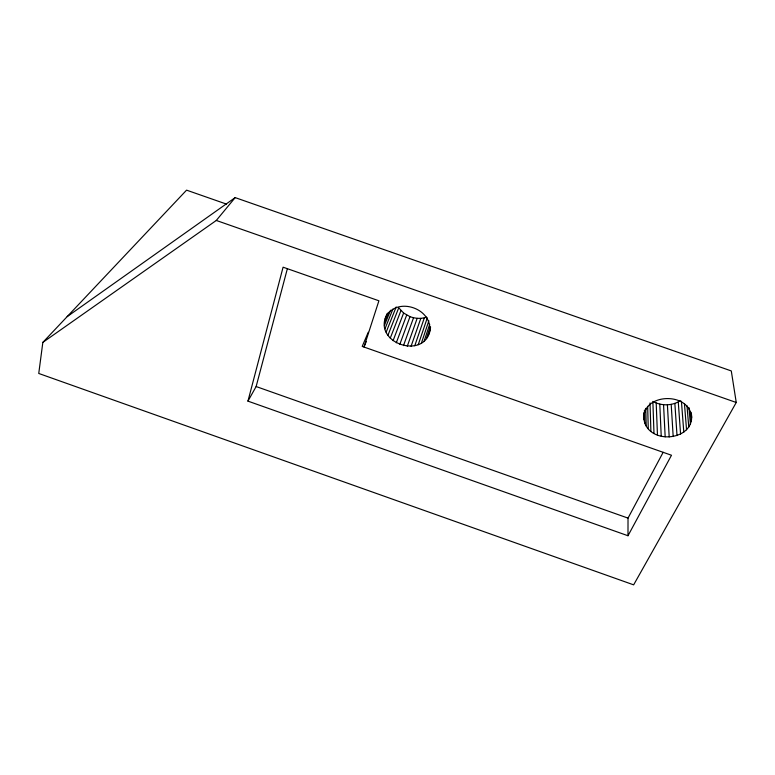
<?xml version="1.0" encoding="UTF-8"?>
<svg xmlns="http://www.w3.org/2000/svg" width="775" height="775" viewBox="0 0 775 775"><rect width="100%" height="100%" fill="white"/><g stroke="black" fill="none" stroke-linecap="round" stroke-linejoin="round"><path stroke-width="1.16" d="M366.284 341.581L363.979 347.026L378.907 300.787L283.088 267.191L247.952 401.13L627.992 535.748L628.021 518.107L663.158 452.309M430.542 326.876C428.12 362.041 370.092 343.519 387.413 313.4M691.639 417.638C689.857 389.641 637.06 393.409 644.722 422.918C653.034 445.741 696.434 439.202 691.222 412.939M226.552 204.125L186.572 190.146L42.838 342.395L38.75 373.463L633.65 584.854L736.25 402.487L731.29 370.934L235.183 197.615L67.173 316.626M247.952 401.13L256.137 386.541L287.399 268.557M428.178 335.633L430.348 328.988M426.444 338.501L430.096 327.389M424.167 341.01L429.699 324.308M421.406 343.093L428.856 320.782M418.238 344.691L427.306 317.886M414.761 345.766L424.351 317.827L426.579 317.12M411.07 346.289L420.815 318.36L424.351 317.827M407.272 346.241L417.183 318.331L420.815 318.36M403.465 345.631L413.54 317.769L417.183 318.331M399.764 344.478L410.004 316.665L403.62 313.022L398.747 307.791L387.955 335.255M396.277 342.812L406.672 315.076M393.08 340.68L403.62 313.022M390.28 338.132L400.956 310.572M386.173 332.117L396.18 306.948M384.972 328.803L392.857 309.186M384.41 325.413L390.561 310.223M385.214 318.787L387.481 313.497M384.487 322.042L388.449 312.315M368.251 332.262L362.206 346.406L671.489 455.245L627.992 535.748M386.57 315.735C397.701 297.222 430.58 307.985 429.786 329.172M42.838 342.395L216.293 220.458L235.183 197.615M653.703 401.799C661.908 406.119 672.535 405.829 680.314 400.675M410.004 316.665L413.54 317.769M216.293 220.458L736.25 402.487M256.137 386.541L628.021 518.107M690.525 411.486L691.358 420.922M688.956 407.543L690.399 424.099M686.979 405.751L688.781 427.093M684.441 403.668L686.553 429.805M681.419 401.227L683.802 432.159M678.27 401.944L680.586 434.107M674.86 403.397L677.011 435.579M671.198 404.366L673.184 436.548M667.401 404.802L669.193 436.974M663.555 404.715L665.173 436.858M659.787 404.104L661.23 436.209M656.192 402.99L657.462 435.027M652.87 401.392L653.984 433.37M650.022 402.913L650.884 431.258M647.667 406.391L648.268 428.769M645.769 408.347L646.195 425.959M644.442 410.043L644.722 422.918M643.754 412.717L643.899 419.721"/></g></svg>
